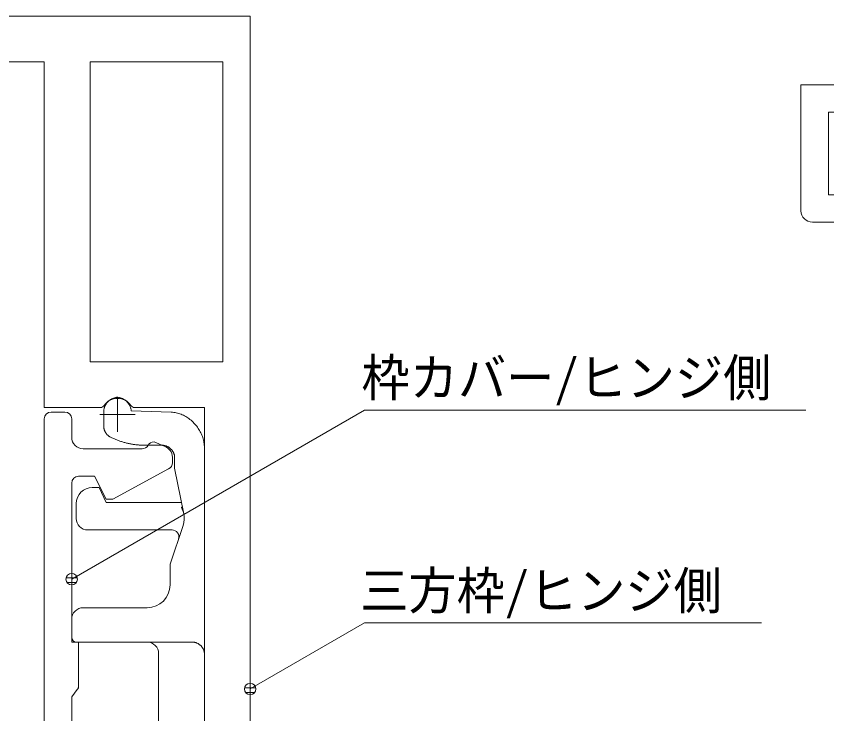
# Model space of a CAD drawing. Units: millimetres on the paper. Extents: x -198 to 198, y -152 to 152.
# Drawn here: x -104.1 to -68.67, y 7.52 to 38 of the extents above; entities that cross this region are included whole.
import ezdxf
from ezdxf.enums import TextEntityAlignment as Align

# ---------------------------------------------------------------- set-up
doc = ezdxf.new("R2010")
doc.units = ezdxf.units.MM
doc.linetypes.add('CHAIN1', pattern=[8, 5, -1, 1, -1])
for name, color, linetype, lineweight in [('0-0_1図面枠', 7, 'Continuous', 9), ('0-1_3一般', 7, 'Continuous', 9), ('0-2_2寸法-3', 7, 'Continuous', 9)]:
    doc.layers.add(name, color=color, linetype=linetype, lineweight=lineweight)
doc.styles.add('ＭＳ ゴシック', font='')
doc.styles.get('ＭＳ ゴシック').set_extended_font_data('MS Gothic')

# ---------------------------------------------------------------- blocks, each defined once
blk = doc.blocks.new('グループ-10')
at = {"layer": '0-1_3一般'}
for p, q in [((73.075, 38), (34.675, 38)), ((34.675, 38), (34.675, 35)), ((73.075, 35), (73.075, 38)), ((36.675, 36), (36.675, 32.948)), ((70.075, 36), (36.675, 36)), ((70.075, 32.948), (70.075, 36)), ((19.575, 35), (19.575, 29.5)), ((34.675, 35), (19.575, 35)), ((74.575, 35), (73.075, 35)), ((74.575, 35), (74.575, 34.3)), ((79.575, 35), (79.575, 34.3)), ((91.075, 35), (79.575, 35)), ((91.575, 34.5), (91.575, 29.5)), ((20.775, 30.2), (20.775, 33.8)), ((34.675, 33.8), (20.775, 33.8)), ((34.675, 30.2), (34.675, 33.8)), ((73.575, 33.8), (74.075, 33.8)), ((80.075, 33.8), (86.075, 33.8)), ((73.075, 30.7), (73.075, 33.3)), ((86.575, 33.3), (86.575, 30.7)), ((36.675, 31.452), (36.675, 29)), ((70.075, 29), (70.075, 31.452)), ((34.675, 30.2), (20.775, 30.2)), ((86.075, 30.2), (73.575, 30.2)), ((36.675, 29), (20.075, 29)), ((91.075, 29), (70.075, 29))]:
    blk.add_line(p, q, dxfattribs=at)
at = {"layer": '0-1_3一般', "linetype": 'CHAIN1'}
for p, q in [((36.975, 31.43), (36.975, 32.97)), ((69.775, 32.97), (69.775, 31.43)), ((36.205, 32.2), (37.745, 32.2)), ((69.005, 32.2), (70.545, 32.2))]:
    blk.add_line(p, q, dxfattribs=at)
at = {"layer": '0-1_3一般'}
for centre, radius, start, end in [((91.075, 34.5), 0.5, 0, 90), ((74.075, 34.3), 0.5, 270, 0), ((80.075, 34.3), 0.5, 180, 270), ((73.575, 33.3), 0.5, 90, 180), ((86.075, 33.3), 0.5, 0, 90), ((36.475, 32.948), 0.2, 303.749, 0), ((70.275, 32.948), 0.2, 180, 236.251), ((36.975, 32.2), 0.7, 123.749, 180), ((69.775, 32.2), 0.7, 0, 56.251), ((36.975, 32.2), 0.7, 180, 236.251), ((69.775, 32.2), 0.7, 303.749, 0), ((36.475, 31.452), 0.2, 0, 56.251), ((70.275, 31.452), 0.2, 123.749, 180), ((73.575, 30.7), 0.5, 180, 270), ((86.075, 30.7), 0.5, 270, 0), ((20.075, 29.5), 0.5, 180, 270), ((91.075, 29.5), 0.5, 270, 0)]:
    blk.add_arc(centre, radius, start, end, dxfattribs=at)
blk = doc.blocks.new('グループ-11')
at = {"layer": '0-1_3一般'}
blk.add_blockref('グループ-10', (0, 0), dxfattribs=at)
blk = doc.blocks.new('グループ-12')
at = {"layer": '0-1_3一般'}
blk.add_blockref('グループ-11', (0, 0), dxfattribs=at)
blk = doc.blocks.new('グループ-26')
at = {"layer": '0-1_3一般'}
for p, q in [((-12.6, 20.7), (-13.2, 20.7)), ((-13.5, 20.4), (-13.5, -12)), ((-12.3, 19.6), (-12.3, 20.4)), ((-8.256, 19.207), (-8.7, 19.4)), ((-9.22, 19.1), (-11.8, 19.1)), ((-7.9, 18.728), (-7.9, 18.485)), ((-8.066, 18.217), (-10.5, 16.9)), ((-12, 17.9), (-11.3, 17.9)), ((-11.3, 17.9), (-10.8, 16.9)), ((-12.3, 10.65), (-12.3, 17.6)), ((-10.5, 16.9), (-10.8, 16.9)), ((-12.06, 8.57), (-12.3, 8.25)), ((-12.3, 0.15), (-12.3, 8.25))]:
    blk.add_line(p, q, dxfattribs=at)
at = {"layer": '0-1_3一般', "linetype": 'CHAIN1'}
for p, q in [((-12, 8.65), (-12.036, 8.602)), ((-12, 8.732), (-12, 8.65))]:
    blk.add_line(p, q, dxfattribs=at)
at = {"layer": '0-1_3一般'}
blk.add_lwpolyline([(-12, 8.75), (-12, 10.65), (-12.3, 10.65)], dxfattribs=at)
for centre, radius, start, end in [((-13.2, 20.4), 0.3, 90, 180), ((-12.6, 20.4), 0.3, 0, 90), ((-11.8, 19.6), 0.5, 180, 270), ((-9.22, 19.4), 0.3, 270, 330), ((-8.7, 19.1), 0.3, 90, 150), ((-8.4, 18.728), 0.5, 0, 73.3008), ((-8.2, 18.485), 0.3, 296.565, 0), ((-12, 17.6), 0.3, 90, 180), ((-12.3, 8.75), 0.3, 323.1301, 0)]:
    blk.add_arc(centre, radius, start, end, dxfattribs=at)
blk = doc.blocks.new('グループ-27')
at = {"layer": '0-1_3一般'}
for p, q in [((-10.323, 21.347), (-10.3, 21.35)), ((-10.277, 21.347), (-10.3, 21.35)), ((-10.9, 20.057), (-10.9, 20.75)), ((-9.7, 20.75), (-7.953, 20.695)), ((-7.896, 20.691), (-7.953, 20.695)), ((-10.651, 19.626), (-10.64, 19.618)), ((-10.606, 19.602), (-10.64, 19.618)), ((-8.3, 19.25), (-9.2, 19.25)), ((-8.281, 19.247), (-8.3, 19.25)), ((-6.5, 18.35), (-6.5, 19.196)), ((-7.8, 18.35), (-7.8, 18.75)), ((-7.8, 18.25), (-7.8, 18.35)), ((-7.402, 16.26), (-7.8, 18.25)), ((-6.5, 10.15), (-6.5, 18.35)), ((-11.4, 17.4), (-11.1, 17.4)), ((-11.1, 17.4), (-10.8, 16.75)), ((-12.1, 16.05), (-12.1, 16.7)), ((-10.8, 16.75), (-7.5, 16.75)), ((-7.505, 16.543), (-7.509, 16.55)), ((-8, 14.05), (-7.434, 15.748)), ((-7.916, 15.55), (-11.6, 15.55)), ((-8, 14.05), (-8, 13.15)), ((-9, 12.15), (-11.8, 12.15)), ((-12.3, 11.65), (-12.3, 10.85)), ((-12.1, 10.65), (-7.015, 10.65)), ((-6.996, 10.649), (-7.015, 10.65)), ((-8.5, -1.75), (-8.5, 10.15)), ((-6.5, -1.75), (-6.5, 10.15))]:
    blk.add_line(p, q, dxfattribs=at)
for points in [[(-10.9, 20.75), (-10.898, 20.773), (-10.895, 20.796), (-10.892, 20.819), (-10.887, 20.842), (-10.882, 20.864), (-10.876, 20.885), (-10.87, 20.907), (-10.862, 20.928), (-10.854, 20.949), (-10.845, 20.969), (-10.835, 20.989), (-10.824, 21.009), (-10.813, 21.029), (-10.8, 21.048), (-10.787, 21.067), (-10.773, 21.085), (-10.759, 21.103), (-10.743, 21.121), (-10.727, 21.139), (-10.71, 21.156), (-10.693, 21.172), (-10.675, 21.188), (-10.656, 21.204), (-10.638, 21.218), (-10.619, 21.232), (-10.6, 21.245), (-10.581, 21.257), (-10.561, 21.269), (-10.541, 21.279), (-10.521, 21.289), (-10.5, 21.299), (-10.479, 21.307), (-10.458, 21.315), (-10.436, 21.322), (-10.414, 21.329), (-10.392, 21.335), (-10.369, 21.34), (-10.347, 21.344), (-10.323, 21.347)], [(-9.7, 20.75), (-9.702, 20.773), (-9.705, 20.796), (-9.708, 20.819), (-9.713, 20.842), (-9.718, 20.864), (-9.724, 20.885), (-9.73, 20.907), (-9.738, 20.928), (-9.746, 20.949), (-9.755, 20.969), (-9.765, 20.989), (-9.776, 21.009), (-9.787, 21.029), (-9.8, 21.048), (-9.813, 21.067), (-9.827, 21.085), (-9.841, 21.103), (-9.857, 21.121), (-9.873, 21.139), (-9.89, 21.156), (-9.907, 21.172), (-9.925, 21.188), (-9.944, 21.204), (-9.962, 21.218), (-9.981, 21.232), (-10, 21.245), (-10.019, 21.257), (-10.039, 21.269), (-10.059, 21.279), (-10.079, 21.289), (-10.1, 21.299), (-10.121, 21.307), (-10.142, 21.315), (-10.164, 21.322), (-10.186, 21.329), (-10.208, 21.335), (-10.231, 21.34), (-10.253, 21.344), (-10.277, 21.347)], [(-6.5, 19.196), (-6.504, 19.254), (-6.511, 19.31), (-6.519, 19.366), (-6.529, 19.422), (-6.541, 19.477), (-6.555, 19.531), (-6.571, 19.584), (-6.589, 19.637), (-6.609, 19.689), (-6.631, 19.74), (-6.654, 19.791), (-6.68, 19.841), (-6.708, 19.89), (-6.737, 19.939), (-6.769, 19.987), (-6.802, 20.034), (-6.837, 20.081), (-6.875, 20.127), (-6.914, 20.172), (-6.955, 20.217), (-6.998, 20.26), (-7.041, 20.301), (-7.085, 20.34), (-7.13, 20.377), (-7.176, 20.413), (-7.222, 20.446), (-7.269, 20.477), (-7.317, 20.506), (-7.366, 20.533), (-7.416, 20.558), (-7.466, 20.581), (-7.517, 20.602), (-7.569, 20.62), (-7.621, 20.637), (-7.675, 20.652), (-7.729, 20.665), (-7.784, 20.675), (-7.839, 20.684), (-7.896, 20.691)], [(-10.9, 20.057), (-10.899, 20.043), (-10.897, 20.03), (-10.896, 20.017), (-10.894, 20.004), (-10.892, 19.991), (-10.889, 19.978), (-10.886, 19.965), (-10.883, 19.953), (-10.879, 19.94), (-10.876, 19.928), (-10.871, 19.915), (-10.867, 19.903), (-10.862, 19.891), (-10.857, 19.879), (-10.852, 19.866), (-10.847, 19.855), (-10.841, 19.843), (-10.835, 19.831), (-10.828, 19.819), (-10.821, 19.808), (-10.814, 19.796), (-10.807, 19.785), (-10.8, 19.774), (-10.792, 19.763), (-10.784, 19.753), (-10.776, 19.742), (-10.768, 19.732), (-10.759, 19.722), (-10.75, 19.712), (-10.741, 19.703), (-10.732, 19.693), (-10.723, 19.684), (-10.713, 19.675), (-10.703, 19.666), (-10.693, 19.658), (-10.683, 19.649), (-10.673, 19.641), (-10.662, 19.633), (-10.651, 19.626)], [(-9.2, 19.25), (-9.238, 19.252), (-9.275, 19.253), (-9.312, 19.256), (-9.35, 19.259), (-9.387, 19.262), (-9.424, 19.265), (-9.462, 19.269), (-9.499, 19.273), (-9.536, 19.278), (-9.573, 19.283), (-9.61, 19.289), (-9.647, 19.295), (-9.683, 19.301), (-9.72, 19.308), (-9.757, 19.315), (-9.794, 19.323), (-9.83, 19.33), (-9.867, 19.339), (-9.903, 19.347), (-9.94, 19.357), (-9.976, 19.366), (-10.012, 19.376), (-10.048, 19.386), (-10.084, 19.397), (-10.12, 19.408), (-10.156, 19.419), (-10.191, 19.431), (-10.227, 19.443), (-10.262, 19.456), (-10.297, 19.469), (-10.332, 19.482), (-10.367, 19.496), (-10.401, 19.51), (-10.436, 19.524), (-10.47, 19.539), (-10.504, 19.554), (-10.539, 19.569), (-10.573, 19.585), (-10.606, 19.602)], [(-7.8, 18.75), (-7.803, 18.769), (-7.806, 18.789), (-7.81, 18.808), (-7.814, 18.826), (-7.819, 18.845), (-7.824, 18.863), (-7.83, 18.881), (-7.837, 18.898), (-7.844, 18.915), (-7.852, 18.932), (-7.861, 18.949), (-7.87, 18.965), (-7.879, 18.981), (-7.89, 18.997), (-7.9, 19.013), (-7.912, 19.028), (-7.924, 19.043), (-7.936, 19.058), (-7.95, 19.072), (-7.963, 19.086), (-7.977, 19.1), (-7.992, 19.113), (-8.007, 19.126), (-8.022, 19.138), (-8.037, 19.149), (-8.053, 19.16), (-8.068, 19.17), (-8.085, 19.18), (-8.101, 19.189), (-8.118, 19.197), (-8.135, 19.205), (-8.152, 19.213), (-8.169, 19.219), (-8.187, 19.225), (-8.205, 19.231), (-8.224, 19.236), (-8.242, 19.24), (-8.261, 19.244), (-8.281, 19.247)], [(-7.402, 16.253), (-7.403, 16.261), (-7.404, 16.269), (-7.406, 16.276), (-7.407, 16.284), (-7.409, 16.292), (-7.411, 16.3), (-7.412, 16.307), (-7.414, 16.315), (-7.416, 16.323), (-7.418, 16.33), (-7.42, 16.338), (-7.422, 16.345), (-7.425, 16.353), (-7.427, 16.361), (-7.429, 16.368), (-7.432, 16.376), (-7.435, 16.383), (-7.437, 16.39), (-7.44, 16.398), (-7.443, 16.405), (-7.446, 16.413), (-7.449, 16.42), (-7.452, 16.427), (-7.455, 16.435), (-7.459, 16.442), (-7.462, 16.449), (-7.465, 16.457), (-7.468, 16.464), (-7.471, 16.471), (-7.474, 16.478), (-7.478, 16.486), (-7.481, 16.493), (-7.484, 16.5), (-7.488, 16.507), (-7.491, 16.514), (-7.495, 16.522), (-7.498, 16.529), (-7.502, 16.536), (-7.505, 16.543)], [(-6.5, 10.15), (-6.501, 10.17), (-6.503, 10.189), (-6.506, 10.209), (-6.51, 10.228), (-6.514, 10.246), (-6.519, 10.265), (-6.525, 10.283), (-6.531, 10.301), (-6.538, 10.319), (-6.546, 10.336), (-6.554, 10.353), (-6.564, 10.37), (-6.574, 10.386), (-6.584, 10.403), (-6.596, 10.419), (-6.608, 10.435), (-6.621, 10.45), (-6.634, 10.465), (-6.648, 10.48), (-6.663, 10.495), (-6.679, 10.509), (-6.694, 10.523), (-6.71, 10.535), (-6.726, 10.548), (-6.742, 10.559), (-6.759, 10.57), (-6.776, 10.58), (-6.793, 10.589), (-6.81, 10.598), (-6.828, 10.606), (-6.845, 10.614), (-6.863, 10.621), (-6.881, 10.627), (-6.9, 10.632), (-6.919, 10.637), (-6.937, 10.641), (-6.957, 10.644), (-6.976, 10.647), (-6.996, 10.649)]]:
    blk.add_lwpolyline(points, dxfattribs=at)
for centre, radius, start, end in [((-11.4, 16.7), 0.7, 90, 180), ((-11.6, 16.05), 0.5, 180, 270), ((-8.383, 16.064), 1, 341.565, 11.3099), ((-7.916, 15.25), 0.3, 341.565, 90), ((-9, 13.15), 1, 270, 0), ((-11.8, 11.65), 0.5, 90, 180), ((-12.1, 10.85), 0.2, 180, 270), ((-9, 10.15), 0.5, 0, 90)]:
    blk.add_arc(centre, radius, start, end, dxfattribs=at)
blk = doc.blocks.new('グループ-28')
at = {"layer": '0-1_3一般'}
for p, q in [((-4.5, 38), (-25.5, 38)), ((-4.5, -15.5), (-4.5, 38)), ((-13.5, 36), (-25.5, 36)), ((-11.5, 36), (-5.7, 36)), ((-11.5, 22.9), (-11.5, 36))]:
    blk.add_line(p, q, dxfattribs=at)
at = {"layer": '0-1_3一般', "linetype": 'CHAIN1'}
for p, q in [((-10.3, 21.37), (-10.3, 19.83)), ((-11.07, 20.6), (-9.53, 20.6))]:
    blk.add_line(p, q, dxfattribs=at)
at = {"layer": '0-1_3一般'}
for points in [[(-11.048, 20.9), (-13.5, 20.9), (-13.5, 36)], [(-11.5, 22.9), (-5.7, 22.9), (-5.7, 36)], [(-9.552, -12.5), (-6.5, -12.5), (-6.5, 20.9), (-9.552, 20.9)]]:
    blk.add_lwpolyline(points, dxfattribs=at)
for centre, radius, start, end in [((-10.3, 20.6), 0.7, 90, 146.251), ((-10.3, 20.6), 0.7, 33.749, 90), ((-11.048, 21.1), 0.2, 270, 326.251), ((-9.552, 21.1), 0.2, 213.749, 270)]:
    blk.add_arc(centre, radius, start, end, dxfattribs=at)
blk = doc.blocks.new('グループ-29')
at = {"layer": '0-1_3一般'}
for name in ['グループ-28', 'グループ-27', 'グループ-26']:
    blk.add_blockref(name, (0, 0), dxfattribs=at)

msp = doc.modelspace()

# ---------------------------------------------------------------- linework, layer by layer
at = {"layer": '0-2_2寸法-3'}
for p, q in [((-101.666, 13.65), (-101.684, 13.65)), ((-101.666, 13.65), (-101.684, 13.65)), ((-101.43, 13.45), (-101.92, 13.45)), ((-101.475, 13.25), (-101.875, 13.25)), ((-93.63, 8.65), (-94.12, 8.65)), ((-93.866, 8.85), (-93.884, 8.85)), ((-93.866, 8.85), (-93.884, 8.85)), ((-93.675, 8.45), (-94.075, 8.45))]:
    msp.add_line(p, q, dxfattribs=at)
for points in [[(-101.675, 13.4), (-88.875, 20.79), (-69.582, 20.79)], [(-93.875, 8.6), (-88.875, 11.487), (-71.521, 11.487)]]:
    msp.add_lwpolyline(points, dxfattribs=at)
for centre in [(-101.675, 13.4), (-101.675, 13.4), (-93.875, 8.6), (-93.875, 8.6)]:
    msp.add_circle(centre, 0.25, dxfattribs=at)

# ---------------------------------------------------------------- block references
at = {"layer": '0-0_1図面枠'}
msp.add_blockref('グループ-29', (-89.375, 0), dxfattribs=at)
at = {"layer": '0-1_3一般'}
msp.add_blockref('グループ-12', (-89.375, 0), dxfattribs=at)

# ---------------------------------------------------------------- texts
at = {"layer": '0-2_2寸法-3', "style": 'ＭＳ ゴシック', "width": 0.95}
for s, p in [('枠カバー/ヒンジ側', (-89.01, 20.899)), ('三方枠/ヒンジ側', (-89.068, 11.595))]:
    msp.add_text(s, height=1.627, dxfattribs=at).set_placement(p, align=Align.BOTTOM_LEFT)

doc.saveas('drawing.dxf')
